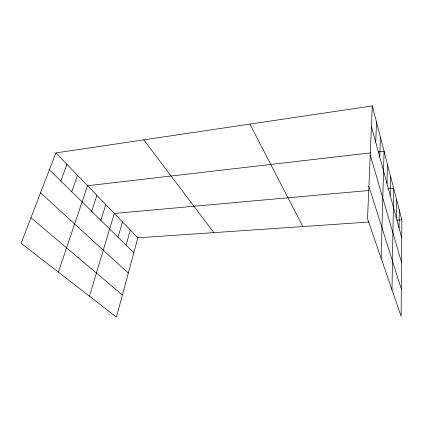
<?xml version="1.0" encoding="UTF-8"?>
<svg xmlns="http://www.w3.org/2000/svg" width="423" height="423" viewBox="0 0 423 423"><rect width="100%" height="100%" fill="white"/><g stroke="black" fill="none" stroke-linecap="round" stroke-linejoin="round"><path stroke-width="0.63" d="M372.314 105.909L401.85 219.801L401.115 316.309L367.524 218.839L372.314 105.909L55.873 152.904L21.15 243.267L116.431 317.091L137.85 237.816L55.873 152.904M399.069 228.05L399.259 209.813M396.293 217.824L396.536 199.312M391.999 289.866L393.67 188.256L387.854 188.785M390.27 195.68L390.646 176.603M387.003 183.661L387.457 164.298M381.139 258.342L384.084 151.291L378.22 151.973M379.759 157.033L380.399 137.084M375.735 142.234L376.486 121.988M126.086 245.181L130.332 230.022M118.038 237.261L122.49 221.906M89.422 296.163L114.316 213.441L369.057 190.477M100.864 220.362L105.787 204.605M91.696 211.336L96.878 195.378M58.385 272.116L87.561 185.729L371.056 152.803M71.741 191.693L77.509 175.312M60.854 180.981L66.956 164.383M137.85 237.816L369.268 222.027M396.674 220.156L401.85 219.801M30.953 217.755L122.406 294.99M40.55 192.777L128.306 273.142M49.412 169.718L133.811 252.78M143.767 139.849L213.858 232.629M249.919 124.087L302.847 226.559M368.904 186.305L401.321 289.068M370.236 154.961L401.527 262.397M371.447 126.451L401.713 237.763"/></g></svg>
